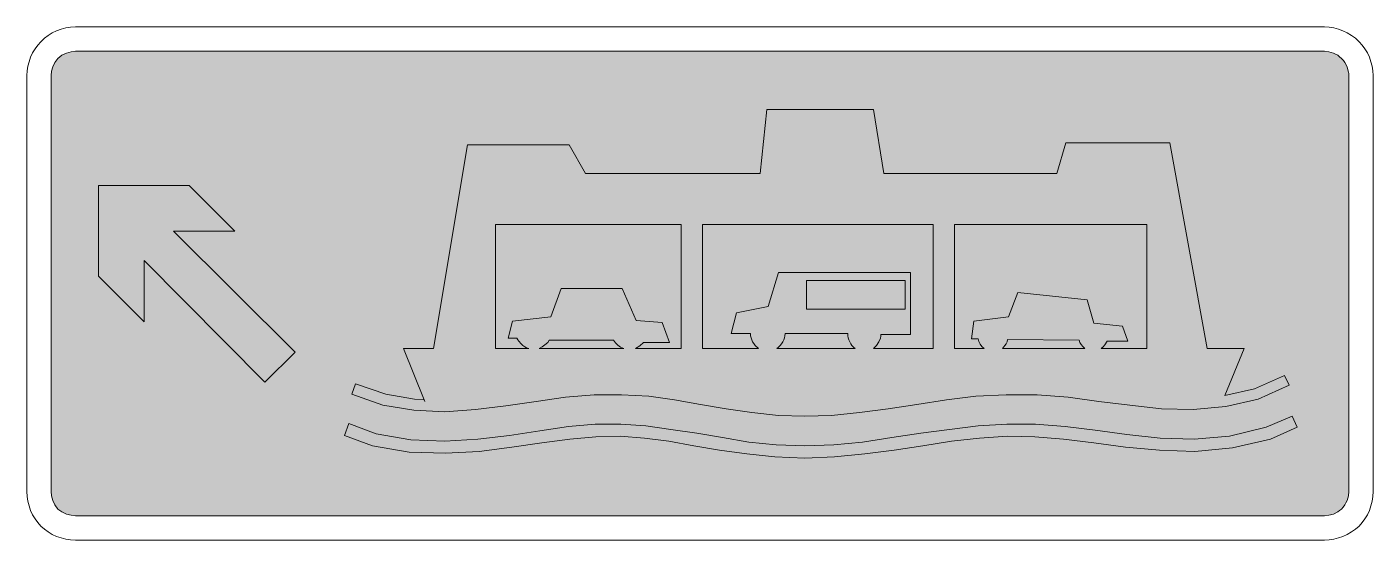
# Model space of a CAD drawing. Header units: metres. Extents: x 10 to 558, y 32 to 241.
import ezdxf

# ---------------------------------------------------------------- set-up
doc = ezdxf.new("R2010")
doc.units = ezdxf.units.M
for name, color, linetype, true_color in [('FILL_BLACK_000000', 7, 'Continuous', 0x000000), ('FILL_WHITE_FFFFFF', 7, 'Continuous', 0xffffff), ('STROKE_BLACK_000000', 7, 'Continuous', 0x000000), ('STROKE_WHITE_FFFFFF', 7, 'Continuous', 0xffffff)]:
    doc.layers.add(name, color=color, linetype=linetype, true_color=true_color)

msp = doc.modelspace()

# ---------------------------------------------------------------- hatches: boundary and pattern name
at = {"layer": 'FILL_BLACK_000000', "true_color": 0x000000}
h = msp.add_hatch(color=7, dxfattribs=at)
h.dxf.hatch_style = 1
h.paths.add_polyline_path([(29.85, 42.12), (28.01, 42.29), (26.14, 42.8), (24.32, 43.64), (22.65, 44.82), (21.47, 46.49), (20.63, 48.31), (20.12, 50.18), (19.95, 52.02), (19.95, 221.22), (20.12, 223.02), (20.63, 224.78), (21.47, 226.49), (22.65, 228.12), (23.46, 228.85), (24.32, 229.47), (25.22, 229.99), (26.14, 230.41), (28.01, 230.95), (29.85, 231.12), (538.35, 231.12), (540.19, 230.95), (542.03, 230.41), (542.91, 229.99), (543.75, 229.47), (544.54, 228.85), (545.25, 228.12), (546.05, 227.39), (546.67, 226.58), (547.65, 224.82), (547.95, 223.02), (548.21, 222.57), (548.25, 222.12), (548.25, 221.52), (548.25, 221.22), (548.25, 52.02), (548.08, 50.18), (547.54, 48.31), (547.12, 47.39), (546.6, 46.49), (545.98, 45.63), (545.25, 44.82), (544.54, 44.19), (543.75, 43.64), (542.03, 42.8), (540.19, 42.29), (538.35, 42.12), (29.85, 42.12)])
at = {"layer": 'FILL_WHITE_FFFFFF', "true_color": 0xffffff}
h = msp.add_hatch(color=7, dxfattribs=at)
h.dxf.hatch_style = 1
h.paths.add_polyline_path([(354.75, 207.42), (358.95, 181.32), (429.45, 181.32), (433.05, 193.92), (475.35, 193.92), (490.65, 110.22), (505.65, 110.22), (497.85, 91.02), (509.85, 93.72), (522.15, 99.12), (523.95, 95.22), (511.35, 89.52), (498.15, 86.52), (484.95, 85.32), (472.05, 85.62), (459.15, 87.12), (446.55, 88.62), (433.95, 90.42), (421.35, 91.32), (408.75, 91.32), (396.45, 90.72), (384.45, 89.22), (372.45, 87.42), (360.75, 85.62), (349.05, 84.12), (337.65, 82.92), (326.85, 82.62), (316.05, 82.92), (305.25, 84.12), (294.75, 85.62), (284.25, 87.42), (273.75, 89.22), (263.25, 90.72), (252.15, 91.32), (241.05, 91.32), (229.35, 90.42), (217.35, 88.62), (205.05, 86.82), (192.75, 85.32), (180.15, 84.42), (167.55, 85.02), (154.95, 87.12), (142.35, 91.62), (143.85, 95.82), (156.15, 91.62), (167.85, 89.52), (171.75, 89.22), (163.35, 110.22), (175.65, 110.22), (189.45, 193.02), (230.85, 193.02), (237.45, 181.32), (308.55, 181.32), (311.25, 207.42), (354.75, 207.42)])
h.paths.add_polyline_path([(327.45, 126.12), (367.65, 126.12), (367.65, 137.82), (327.45, 137.82), (327.45, 126.12)], flags=16)
h.paths.add_polyline_path([(220.95, 111.72), (219.86, 110.86), (218.55, 110.22), (253.05, 110.22), (251.76, 110.78), (250.61, 111.53), (249.63, 112.46), (248.85, 113.52), (222.75, 113.52), (222.08, 112.62), (220.95, 111.72)], flags=16)
h.paths.add_polyline_path([(209.87, 113.75), (209.55, 114.42), (205.95, 114.42), (207.75, 121.32), (223.35, 123.12), (227.55, 134.52), (252.45, 134.52), (258.15, 121.62), (268.65, 120.72), (271.65, 112.62), (261.15, 112.62), (259.61, 111.31), (257.85, 110.22), (276.45, 110.22), (276.45, 160.62), (200.85, 160.62), (200.85, 110.22), (214.35, 110.22), (213.5, 110.5), (212.74, 110.9), (212.03, 111.4), (211.35, 112.02), (210.34, 113.11), (209.87, 113.75)], flags=16)
h.paths.add_polyline_path([(317.85, 112.92), (317.35, 112.08), (316.76, 111.35), (316.12, 110.73), (315.45, 110.22), (347.25, 110.22), (346.58, 110.73), (345.98, 111.35), (345.48, 112.08), (345.15, 112.92), (344.76, 113.65), (344.48, 114.46), (344.31, 115.32), (344.25, 116.22), (318.75, 116.22), (318.69, 115.32), (318.53, 114.46), (318.24, 113.65), (317.85, 112.92)], flags=16)
h.paths.add_polyline_path([(305.14, 113.66), (304.87, 114.48), (304.71, 115.33), (304.65, 116.22), (296.85, 116.22), (298.95, 124.62), (311.85, 127.32), (316.05, 141.12), (369.75, 141.12), (369.75, 115.92), (357.75, 115.92), (357.69, 115.13), (357.53, 114.35), (356.93, 112.85), (355.98, 111.45), (354.75, 110.22), (379.05, 110.22), (379.05, 160.62), (285.15, 160.62), (285.15, 110.22), (307.95, 110.22), (306.55, 111.45), (305.98, 112.14), (305.51, 112.88), (305.14, 113.66)], flags=16)
h.paths.add_polyline_path([(438.78, 112.62), (438.45, 113.52), (409.35, 113.82), (409.16, 112.92), (408.75, 112.02), (407.25, 110.22), (440.85, 110.22), (440.01, 110.95), (439.31, 111.76), (438.78, 112.62)], flags=16)
h.paths.add_polyline_path([(466.05, 160.62), (387.75, 160.62), (387.75, 110.22), (399.75, 110.22), (398.91, 111), (398.21, 111.95), (397.68, 113), (397.35, 114.12), (394.65, 114.12), (395.55, 121.32), (409.65, 123.12), (413.55, 133.02), (441.75, 130.02), (444.45, 120.42), (456.15, 119.22), (458.25, 113.22), (449.85, 113.22), (448.88, 111.61), (448.25, 110.9), (447.45, 110.22), (466.05, 110.22), (466.05, 160.62)], flags=16)
h = msp.add_hatch(color=7, dxfattribs=at)
h.dxf.hatch_style = 1
h.paths.add_polyline_path([(69.75, 157.92), (119.25, 108.72), (106.95, 96.42), (57.75, 145.92), (57.75, 121.02), (39.15, 139.62), (39.15, 176.52), (76.05, 176.52), (94.65, 157.92), (69.75, 157.92)])
h = msp.add_hatch(color=7, dxfattribs=at)
h.dxf.hatch_style = 1
h.paths.add_polyline_path([(516.45, 73.32), (500.85, 69.72), (485.55, 68.22), (471.15, 68.82), (457.35, 70.02), (444.45, 71.82), (432.15, 73.32), (420.45, 74.22), (409.35, 74.52), (397.95, 73.62), (386.55, 72.42), (374.85, 70.62), (363.15, 68.82), (351.15, 67.32), (338.85, 66.12), (326.85, 65.52), (314.55, 66.12), (303.15, 67.32), (292.05, 68.82), (281.55, 70.62), (271.35, 72.42), (261.45, 73.62), (251.55, 74.52), (241.65, 74.22), (231.15, 73.32), (219.75, 71.82), (207.45, 70.02), (194.25, 68.22), (180.45, 67.62), (165.75, 67.92), (150.75, 70.62), (139.35, 74.82), (141.15, 79.62), (152.25, 75.42), (166.35, 73.02), (180.15, 72.42), (193.65, 73.32), (206.55, 74.82), (218.85, 76.62), (230.55, 78.42), (241.35, 79.32), (251.85, 79.32), (262.05, 78.72), (272.25, 77.22), (282.75, 75.72), (293.25, 73.92), (304.05, 72.12), (315.15, 70.92), (326.85, 70.62), (338.55, 70.92), (350.25, 72.12), (362.25, 73.92), (373.95, 75.72), (385.65, 77.22), (397.35, 78.72), (409.05, 79.32), (420.75, 79.32), (432.75, 78.42), (445.05, 76.92), (457.95, 75.12), (471.45, 73.62), (485.25, 73.32), (499.65, 74.52), (514.65, 78.12), (525.15, 82.62), (527.25, 78.12), (516.45, 73.32)])

# ---------------------------------------------------------------- linework, layer by layer
at = {"layer": 'FILL_BLACK_000000', "lineweight": 0, "true_color": 0x000000}
msp.add_lwpolyline([(29.85, 42.12), (28.01, 42.29), (26.14, 42.8), (24.32, 43.64), (22.65, 44.82), (21.47, 46.49), (20.63, 48.31), (20.12, 50.18), (19.95, 52.02), (19.95, 221.22), (20.12, 223.02), (20.63, 224.78), (21.47, 226.49), (22.65, 228.12), (23.46, 228.85), (24.32, 229.47), (25.22, 229.99), (26.14, 230.41), (28.01, 230.95), (29.85, 231.12), (538.35, 231.12), (540.19, 230.95), (542.03, 230.41), (542.91, 229.99), (543.75, 229.47), (544.54, 228.85), (545.25, 228.12), (546.05, 227.39), (546.67, 226.58), (547.65, 224.82), (547.95, 223.02), (548.21, 222.57), (548.25, 222.12), (548.25, 221.52), (548.25, 221.22), (548.25, 52.02), (548.08, 50.18), (547.54, 48.31), (547.12, 47.39), (546.6, 46.49), (545.98, 45.63), (545.25, 44.82), (544.54, 44.19), (543.75, 43.64), (542.03, 42.8), (540.19, 42.29), (538.35, 42.12)], close=True, dxfattribs=at)
at = {"layer": 'FILL_WHITE_FFFFFF', "lineweight": 0, "true_color": 0x000000}
for points in [[(354.75, 207.42), (358.95, 181.32), (429.45, 181.32), (433.05, 193.92), (475.35, 193.92), (490.65, 110.22), (505.65, 110.22), (497.85, 91.02), (509.85, 93.72), (522.15, 99.12), (523.95, 95.22), (511.35, 89.52), (498.15, 86.52), (484.95, 85.32), (472.05, 85.62), (459.15, 87.12), (446.55, 88.62), (433.95, 90.42), (421.35, 91.32), (408.75, 91.32), (396.45, 90.72), (384.45, 89.22), (372.45, 87.42), (360.75, 85.62), (349.05, 84.12), (337.65, 82.92), (326.85, 82.62), (316.05, 82.92), (305.25, 84.12), (294.75, 85.62), (284.25, 87.42), (273.75, 89.22), (263.25, 90.72), (252.15, 91.32), (241.05, 91.32), (229.35, 90.42), (217.35, 88.62), (205.05, 86.82), (192.75, 85.32), (180.15, 84.42), (167.55, 85.02), (154.95, 87.12), (142.35, 91.62), (143.85, 95.82), (156.15, 91.62), (167.85, 89.52), (171.75, 89.22), (163.35, 110.22), (175.65, 110.22), (189.45, 193.02), (230.85, 193.02), (237.45, 181.32), (308.55, 181.32), (311.25, 207.42)], [(209.87, 113.75), (209.55, 114.42), (205.95, 114.42), (207.75, 121.32), (223.35, 123.12), (227.55, 134.52), (252.45, 134.52), (258.15, 121.62), (268.65, 120.72), (271.65, 112.62), (261.15, 112.62), (259.61, 111.31), (257.85, 110.22), (276.45, 110.22), (276.45, 160.62), (200.85, 160.62), (200.85, 110.22), (214.35, 110.22), (213.5, 110.5), (212.74, 110.9), (212.03, 111.4), (211.35, 112.02), (210.34, 113.11)], [(305.14, 113.66), (304.87, 114.48), (304.71, 115.33), (304.65, 116.22), (296.85, 116.22), (298.95, 124.62), (311.85, 127.32), (316.05, 141.12), (369.75, 141.12), (369.75, 115.92), (357.75, 115.92), (357.69, 115.13), (357.53, 114.35), (356.93, 112.85), (355.98, 111.45), (354.75, 110.22), (379.05, 110.22), (379.05, 160.62), (285.15, 160.62), (285.15, 110.22), (307.95, 110.22), (306.55, 111.45), (305.98, 112.14), (305.51, 112.88)], [(466.05, 160.62), (387.75, 160.62), (387.75, 110.22), (399.75, 110.22), (398.91, 111), (398.21, 111.95), (397.68, 113), (397.35, 114.12), (394.65, 114.12), (395.55, 121.32), (409.65, 123.12), (413.55, 133.02), (441.75, 130.02), (444.45, 120.42), (456.15, 119.22), (458.25, 113.22), (449.85, 113.22), (448.88, 111.61), (448.25, 110.9), (447.45, 110.22), (466.05, 110.22)], [(327.45, 126.12), (367.65, 126.12), (367.65, 137.82), (327.45, 137.82)], [(317.85, 112.92), (317.35, 112.08), (316.76, 111.35), (316.12, 110.73), (315.45, 110.22), (347.25, 110.22), (346.58, 110.73), (345.98, 111.35), (345.48, 112.08), (345.15, 112.92), (344.76, 113.65), (344.48, 114.46), (344.31, 115.32), (344.25, 116.22), (318.75, 116.22), (318.69, 115.32), (318.53, 114.46), (318.24, 113.65)], [(220.95, 111.72), (219.86, 110.86), (218.55, 110.22), (253.05, 110.22), (251.76, 110.78), (250.61, 111.53), (249.63, 112.46), (248.85, 113.52), (222.75, 113.52), (222.08, 112.62)], [(438.78, 112.62), (438.45, 113.52), (409.35, 113.82), (409.16, 112.92), (408.75, 112.02), (407.25, 110.22), (440.85, 110.22), (440.01, 110.95), (439.31, 111.76)]]:
    msp.add_lwpolyline(points, close=True, dxfattribs=at)
at = {"layer": 'FILL_WHITE_FFFFFF', "lineweight": 0, "true_color": 0xffffff}
for points in [[(69.75, 157.92), (119.25, 108.72), (106.95, 96.42), (57.75, 145.92), (57.75, 121.02), (39.15, 139.62), (39.15, 176.52), (76.05, 176.52), (94.65, 157.92)], [(516.45, 73.32), (500.85, 69.72), (485.55, 68.22), (471.15, 68.82), (457.35, 70.02), (444.45, 71.82), (432.15, 73.32), (420.45, 74.22), (409.35, 74.52), (397.95, 73.62), (386.55, 72.42), (374.85, 70.62), (363.15, 68.82), (351.15, 67.32), (338.85, 66.12), (326.85, 65.52), (314.55, 66.12), (303.15, 67.32), (292.05, 68.82), (281.55, 70.62), (271.35, 72.42), (261.45, 73.62), (251.55, 74.52), (241.65, 74.22), (231.15, 73.32), (219.75, 71.82), (207.45, 70.02), (194.25, 68.22), (180.45, 67.62), (165.75, 67.92), (150.75, 70.62), (139.35, 74.82), (141.15, 79.62), (152.25, 75.42), (166.35, 73.02), (180.15, 72.42), (193.65, 73.32), (206.55, 74.82), (218.85, 76.62), (230.55, 78.42), (241.35, 79.32), (251.85, 79.32), (262.05, 78.72), (272.25, 77.22), (282.75, 75.72), (293.25, 73.92), (304.05, 72.12), (315.15, 70.92), (326.85, 70.62), (338.55, 70.92), (350.25, 72.12), (362.25, 73.92), (373.95, 75.72), (385.65, 77.22), (397.35, 78.72), (409.05, 79.32), (420.75, 79.32), (432.75, 78.42), (445.05, 76.92), (457.95, 75.12), (471.45, 73.62), (485.25, 73.32), (499.65, 74.52), (514.65, 78.12), (525.15, 82.62), (527.25, 78.12)]]:
    msp.add_lwpolyline(points, close=True, dxfattribs=at)
at = {"layer": 'STROKE_BLACK_000000', "lineweight": 0, "true_color": 0x000000}
msp.add_lwpolyline([(10.05, 221.22), (10.05, 52.02), (10.15, 50.01), (10.43, 48.04), (10.9, 46.13), (11.55, 44.29), (12.36, 42.54), (13.34, 40.88), (14.47, 39.34), (15.75, 37.92), (17.17, 36.64), (18.71, 35.51), (20.37, 34.53), (22.13, 33.72), (23.96, 33.07), (25.88, 32.6), (27.84, 32.32), (29.85, 32.22), (538.35, 32.22), (540.26, 32.32), (542.16, 32.6), (544.02, 33.07), (545.85, 33.72), (547.62, 34.53), (549.32, 35.51), (550.93, 36.64), (552.45, 37.92), (553.73, 39.34), (554.86, 40.88), (555.84, 42.54), (556.65, 44.29), (557.3, 46.13), (557.77, 48.04), (558.05, 50.01), (558.15, 52.02), (558.15, 221.22), (558.05, 223.13), (557.77, 225.02), (557.3, 226.88), (556.65, 228.68), (555.84, 230.42), (554.86, 232.06), (553.73, 233.6), (552.45, 235.02), (550.93, 236.4), (549.32, 237.6), (547.62, 238.63), (545.85, 239.48), (544.02, 240.15), (542.16, 240.63), (540.26, 240.92), (538.35, 241.02), (29.85, 241.02), (27.84, 240.92), (25.88, 240.63), (23.96, 240.15), (22.13, 239.48), (20.37, 238.63), (18.71, 237.6), (17.17, 236.4), (15.75, 235.02), (14.47, 233.6), (13.34, 232.06), (12.36, 230.42), (11.55, 228.68), (10.9, 226.88), (10.43, 225.02), (10.15, 223.13), (10.05, 221.22)], dxfattribs=at)
at = {"layer": 'STROKE_WHITE_FFFFFF', "lineweight": 0, "true_color": 0xffffff}
msp.add_lwpolyline([(171.75, 89.22), (172.05, 88.62), (171.75, 89.22)], dxfattribs=at)

doc.saveas('drawing.dxf')
